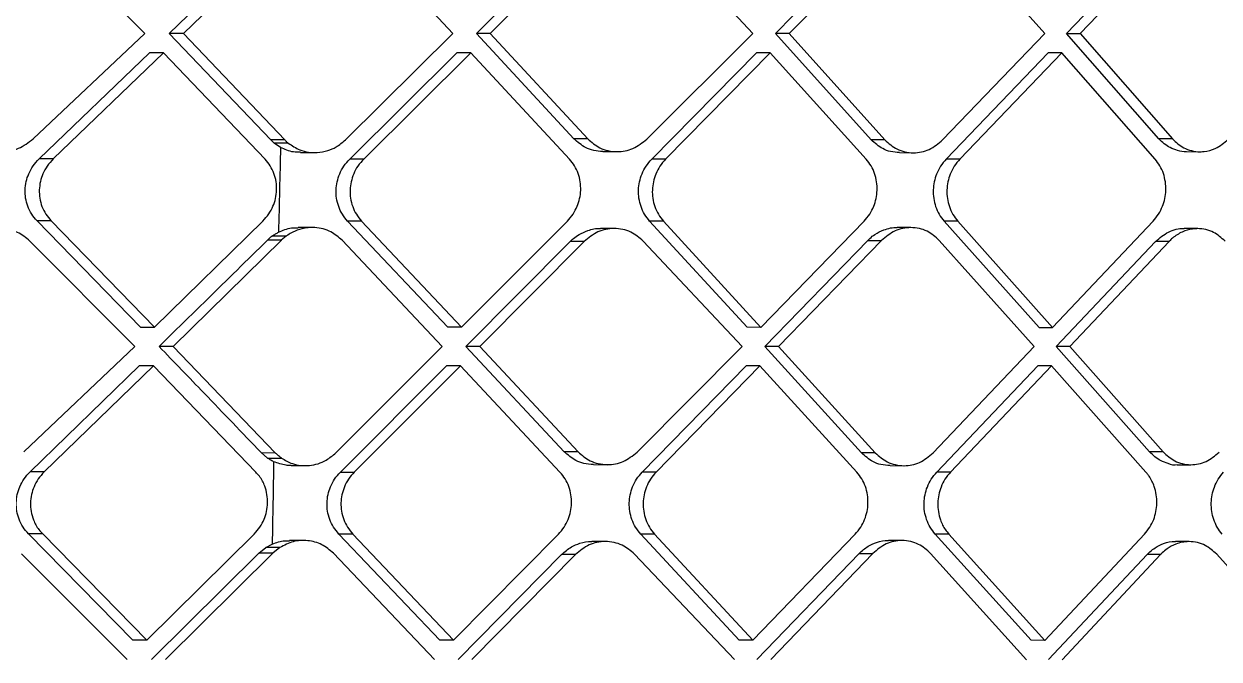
# Model space of a CAD drawing. Extents: x 525 to 609, y 649 to 778.
# Drawn here: x 534.702 to 536.066, y 718.494 to 719.219 of the extents above; entities that cross this region are included whole.
import ezdxf

# ---------------------------------------------------------------- set-up
doc = ezdxf.new("R2010")
doc.units = 0
doc.header["$MEASUREMENT"] = 0
doc.layers.add('1', color=4, linetype='Continuous')

# ---------------------------------------------------------------- blocks, each defined once
blk = doc.blocks.new('JETSETTER')
at = {"layer": '1', "color": 3, "linetype": 'Continuous', "lineweight": 25}
for p, q in [((9.713, 50.0833), (9.5942, 50.2036)), ((9.7408, 50.0833), (9.8655, 50.2044)), ((9.8815, 50.2043), (9.7569, 50.0832)), ((10.0643, 50.0832), (9.9509, 50.2043)), ((10.091, 50.0832), (10.2115, 50.2031)), ((10.2273, 50.2031), (10.1069, 50.0832)), ((10.4063, 50.0831), (10.2946, 50.2034)), ((10.4321, 50.0831), (10.5507, 50.2043)), ((10.5664, 50.2042), (10.4478, 50.0831)), ((10.7394, 50.0831), (10.6322, 50.2042)), ((10.7643, 50.0831), (10.8785, 50.2031)), ((10.8941, 50.203), (10.7798, 50.0831)), ((9.5855, 49.963), (9.713, 50.0832)), ((9.8564, 49.9621), (9.7408, 50.0833)), ((9.7569, 50.0832), (9.7408, 50.0833)), ((9.7569, 50.0832), (9.8724, 49.9621)), ((9.9417, 49.9621), (10.0643, 50.0832)), ((10.2022, 49.9632), (10.091, 50.0832)), ((10.1069, 50.0832), (10.091, 50.0832)), ((10.1069, 50.0832), (10.218, 49.9632)), ((10.2853, 49.9628), (10.4063, 50.0831)), ((10.5414, 49.962), (10.4321, 50.0831)), ((10.4478, 50.0831), (10.4321, 50.0831)), ((10.4478, 50.0831), (10.557, 49.9619)), ((10.6229, 49.9619), (10.7394, 50.0831)), ((10.8695, 49.9631), (10.7643, 50.0831)), ((10.7643, 50.0831), (10.7798, 50.0831)), ((10.7798, 50.0831), (10.8851, 49.9631)), ((9.5922, 49.9402), (9.718, 50.0613)), ((9.7341, 50.0612), (9.6084, 49.9402)), ((9.7341, 50.0612), (9.718, 50.0613)), ((9.85, 49.9401), (9.7341, 50.0613)), ((9.9466, 49.9401), (10.0689, 50.0612)), ((10.0847, 50.0612), (9.9625, 49.9401)), ((10.0847, 50.0612), (10.0689, 50.0612)), ((10.1972, 49.94), (10.0847, 50.0612)), ((10.2912, 49.94), (10.4105, 50.0611)), ((10.4262, 50.0611), (10.3069, 49.94)), ((10.4262, 50.0611), (10.4105, 50.0611)), ((10.5357, 49.94), (10.4262, 50.0611)), ((10.7432, 50.0611), (10.6269, 49.94)), ((10.7588, 50.0611), (10.6426, 49.9399)), ((10.7588, 50.0611), (10.7432, 50.0611)), ((10.8653, 49.9399), (10.7588, 50.0611)), ((9.8605, 49.9583), (9.8564, 49.9621)), ((9.8724, 49.9621), (9.8564, 49.9621)), ((9.8677, 49.9534), (9.8605, 49.9583)), ((9.8765, 49.9582), (9.8605, 49.9583)), ((10.218, 49.9632), (10.2022, 49.9632)), ((10.557, 49.9619), (10.5414, 49.962)), ((10.885, 49.9631), (10.8695, 49.9631)), ((9.6084, 49.9402), (9.5922, 49.9402)), ((9.8905, 49.9475), (9.9065, 49.9474)), ((9.9625, 49.9401), (9.9466, 49.9401)), ((10.2354, 49.9486), (10.2512, 49.9485)), ((10.3069, 49.94), (10.2912, 49.94)), ((10.5737, 49.9474), (10.5894, 49.9473)), ((10.6426, 49.9399), (10.627, 49.94)), ((10.901, 49.9485), (10.9165, 49.9484)), ((9.7078, 49.7483), (9.59, 49.8695)), ((9.6061, 49.8695), (9.59, 49.8695)), ((9.6061, 49.8695), (9.7239, 49.7483)), ((10.0583, 49.7482), (9.9442, 49.8694)), ((9.9601, 49.8694), (9.9442, 49.8694)), ((9.7239, 49.7483), (9.8476, 49.8694)), ((9.9039, 49.862), (9.8879, 49.8621)), ((9.9601, 49.8694), (10.0742, 49.7482)), ((10.0742, 49.7482), (10.1948, 49.8693)), ((10.2485, 49.8608), (10.2327, 49.8608)), ((10.3999, 49.7482), (10.2887, 49.8693)), ((10.3045, 49.8693), (10.2888, 49.8693)), ((10.3045, 49.8693), (10.4156, 49.7481)), ((10.4156, 49.7481), (10.5333, 49.8692)), ((10.5867, 49.8619), (10.5711, 49.8619)), ((10.6246, 49.8693), (10.7328, 49.7481)), ((10.6402, 49.8692), (10.6246, 49.8693)), ((10.6402, 49.8692), (10.7483, 49.7481)), ((10.7483, 49.7481), (10.863, 49.8692)), ((10.9139, 49.8607), (10.8984, 49.8607)), ((9.7013, 49.7263), (9.5817, 49.8466)), ((9.7451, 49.7263), (9.8686, 49.8474)), ((9.8686, 49.8474), (9.8526, 49.8474)), ((9.8739, 49.852), (9.8579, 49.852)), ((9.8739, 49.852), (9.8685, 49.8474)), ((10.0522, 49.7262), (9.9379, 49.8474)), ((10.0789, 49.7262), (10.1982, 49.8462)), ((10.214, 49.8461), (10.0948, 49.7262)), ((10.214, 49.8461), (10.1982, 49.8462)), ((10.3941, 49.7261), (10.2814, 49.8465)), ((10.42, 49.7262), (10.5375, 49.8473)), ((10.5531, 49.8472), (10.4357, 49.7261)), ((10.5375, 49.8473), (10.5531, 49.8473)), ((10.7274, 49.7261), (10.619, 49.8472)), ((10.7523, 49.7261), (10.8657, 49.8461)), ((10.8812, 49.8461), (10.7679, 49.7261)), ((10.8812, 49.8461), (10.8657, 49.8461)), ((9.7078, 49.7483), (9.7239, 49.7483)), ((10.0742, 49.7482), (10.0583, 49.7482)), ((10.4156, 49.7481), (10.3999, 49.7482)), ((10.7328, 49.7481), (10.7483, 49.7481)), ((9.5749, 49.606), (9.7013, 49.7263)), ((9.7451, 49.7263), (9.7291, 49.7263)), ((9.8615, 49.6051), (9.7451, 49.7263)), ((9.9309, 49.6051), (10.0522, 49.7262)), ((10.1912, 49.6062), (10.0789, 49.7262)), ((10.0948, 49.7262), (10.079, 49.7262)), ((10.0948, 49.7262), (10.207, 49.6062)), ((10.2743, 49.6058), (10.3941, 49.7261)), ((10.5304, 49.605), (10.42, 49.7262)), ((10.4357, 49.7261), (10.42, 49.7262)), ((10.4357, 49.7261), (10.546, 49.605)), ((10.612, 49.605), (10.7274, 49.7261)), ((10.8588, 49.6062), (10.7523, 49.7261)), ((10.7679, 49.7261), (10.7524, 49.7261)), ((10.7679, 49.7261), (10.8744, 49.6061)), ((9.5819, 49.5832), (9.7065, 49.7043)), ((9.7226, 49.7043), (9.5981, 49.5832)), ((9.7226, 49.7043), (9.7065, 49.7043)), ((9.8393, 49.5831), (9.7226, 49.7043)), ((9.9359, 49.5831), (10.057, 49.7042)), ((10.0729, 49.7042), (9.9518, 49.5831)), ((10.0729, 49.7042), (10.057, 49.7042)), ((10.1864, 49.583), (10.0729, 49.7042)), ((10.2803, 49.5831), (10.3986, 49.7042)), ((10.4143, 49.7041), (10.2961, 49.583)), ((10.4143, 49.7041), (10.3986, 49.7042)), ((10.5249, 49.583), (10.4143, 49.7041)), ((10.6162, 49.583), (10.7315, 49.7041)), ((10.7471, 49.7041), (10.6318, 49.583)), ((10.7471, 49.7041), (10.7315, 49.7041)), ((10.8548, 49.583), (10.7471, 49.7041)), ((9.8526, 49.5991), (9.8456, 49.6052)), ((9.8456, 49.6052), (9.8615, 49.6051)), ((9.8526, 49.5991), (9.8686, 49.5991)), ((10.207, 49.6062), (10.1912, 49.6062)), ((10.546, 49.605), (10.5304, 49.605)), ((10.8743, 49.6061), (10.8588, 49.6062)), ((9.5981, 49.5832), (9.5819, 49.5832)), ((9.8798, 49.5905), (9.8958, 49.5905)), ((9.9359, 49.5831), (9.9518, 49.5831)), ((10.2245, 49.5916), (10.2403, 49.5915)), ((10.5629, 49.5904), (10.5785, 49.5903)), ((10.8905, 49.5915), (10.906, 49.5915)), ((10.2961, 49.583), (10.2803, 49.5831)), ((10.6318, 49.583), (10.6162, 49.583)), ((9.699, 49.3914), (9.5802, 49.5125)), ((9.5964, 49.5125), (9.5802, 49.5125)), ((9.5964, 49.5125), (9.715, 49.3913)), ((9.715, 49.3913), (9.8376, 49.5124)), ((9.8939, 49.505), (9.8779, 49.5051)), ((10.0493, 49.3913), (9.9341, 49.5124)), ((9.9501, 49.5124), (9.9341, 49.5124)), ((9.9501, 49.5124), (10.0651, 49.3912)), ((10.0651, 49.3912), (10.1846, 49.5123)), ((10.2384, 49.5038), (10.2226, 49.5038)), ((10.3908, 49.3912), (10.2786, 49.5124)), ((10.2943, 49.5123), (10.2786, 49.5124)), ((10.2943, 49.5123), (10.4065, 49.3912)), ((10.4065, 49.3912), (10.5231, 49.5123)), ((10.5767, 49.5049), (10.561, 49.505)), ((10.7239, 49.3912), (10.6145, 49.5123)), ((10.6301, 49.5123), (10.6145, 49.5123)), ((10.6301, 49.5123), (10.7394, 49.3911)), ((10.7394, 49.3911), (10.8531, 49.5123)), ((10.9041, 49.5037), (10.8886, 49.5038)), ((9.6927, 49.3693), (9.5721, 49.4897)), ((9.7204, 49.3693), (9.8428, 49.4904)), ((9.8587, 49.4904), (9.7365, 49.3693)), ((9.8428, 49.4905), (9.8508, 49.497)), ((9.8587, 49.4904), (9.8428, 49.4904)), ((9.8508, 49.497), (9.8582, 49.5009)), ((9.8668, 49.4969), (9.8508, 49.497)), ((9.8668, 49.4969), (9.8587, 49.4904)), ((10.0434, 49.3692), (9.928, 49.4904)), ((10.0701, 49.3693), (10.1883, 49.4892)), ((10.2041, 49.4892), (10.086, 49.3692)), ((10.2041, 49.4892), (10.1883, 49.4892)), ((10.3853, 49.3692), (10.2714, 49.4895)), ((10.4111, 49.3692), (10.5276, 49.4903)), ((10.5432, 49.4903), (10.4268, 49.3692)), ((10.5276, 49.4903), (10.5432, 49.4903)), ((10.7187, 49.3691), (10.6091, 49.4903)), ((10.7437, 49.3692), (10.856, 49.4891)), ((10.8715, 49.4891), (10.7592, 49.3691)), ((10.8715, 49.4891), (10.856, 49.4891)), ((11.0436, 49.3691), (10.9355, 49.4894)), ((9.715, 49.3913), (9.699, 49.3914)), ((10.0651, 49.3912), (10.0493, 49.3913)), ((10.4065, 49.3912), (10.3908, 49.3912)), ((10.7394, 49.3911), (10.7239, 49.3912))]:
    blk.add_line(p, q, dxfattribs=at)
for points, knots in [([(9.5141, 49.9633), (9.5188, 49.9595), (9.5261, 49.9535), (9.5387, 49.9495), (9.5522, 49.948), (9.5693, 49.9509), (9.5801, 49.959), (9.5855, 49.963)], [0, 0, 0, 0, 0.227446, 0.358198, 0.500133, 0.750814, 1, 1, 1, 1]), ([(9.8677, 49.9534), (9.8673, 49.9372), (9.8665, 49.905), (9.8657, 49.8728), (9.8654, 49.8566)], [0, 0, 0, 0, 0.500036, 1, 1, 1, 1]), ([(9.8905, 49.9481), (9.8878, 49.948), (9.8798, 49.9476), (9.8725, 49.9511), (9.8677, 49.9534)], [0, 0, 0, 0, 0.339624, 1, 1, 1, 1]), ([(9.8724, 49.9621), (9.8731, 49.9613), (9.8744, 49.96), (9.8759, 49.9588), (9.8765, 49.9582)], [0, 0, 0, 0, 0.5591816, 1, 1, 1, 1]), ([(9.8765, 49.9582), (9.8807, 49.9554), (9.8907, 49.9487), (9.907, 49.9465), (9.921, 49.9492), (9.9321, 49.9539), (9.9383, 49.9591), (9.9417, 49.9621)], [0, 0, 0, 0, 0.213781, 0.4988032, 0.672678, 0.8142776, 1, 1, 1, 1]), ([(10.2354, 49.9486), (10.2319, 49.9488), (10.2251, 49.9493), (10.2133, 49.9535), (10.2065, 49.9595), (10.2022, 49.9632)], [0, 0, 0, 0, 0.289131, 0.554063, 1, 1, 1, 1]), ([(10.218, 49.9632), (10.2225, 49.9593), (10.2294, 49.9532), (10.2413, 49.9493), (10.254, 49.9478), (10.2702, 49.9508), (10.2803, 49.9588), (10.2853, 49.9628)], [0, 0, 0, 0, 0.231519, 0.361797, 0.501529, 0.75095, 1, 1, 1, 1]), ([(10.5737, 49.9474), (10.5703, 49.9476), (10.5637, 49.9481), (10.5522, 49.9523), (10.5456, 49.9582), (10.5414, 49.962)], [0, 0, 0, 0, 0.283771, 0.549241, 1, 1, 1, 1]), ([(10.557, 49.9619), (10.5614, 49.958), (10.5682, 49.952), (10.5798, 49.948), (10.5923, 49.9466), (10.6081, 49.9497), (10.618, 49.9579), (10.6229, 49.9619)], [0, 0, 0, 0, 0.232786, 0.362676, 0.501332, 0.750704, 1, 1, 1, 1]), ([(10.901, 49.9485), (10.901, 49.9485), (10.8976, 49.9478), (10.8911, 49.9497), (10.88, 49.9533), (10.8736, 49.9593), (10.8695, 49.9631)], [0, 0, 0, 0, 0.003864, 0.288814, 0.550078, 1, 1, 1, 1]), ([(10.885, 49.9631), (10.8891, 49.9593), (10.8956, 49.9533), (10.9068, 49.9493), (10.9132, 49.9484), (10.9166, 49.9484), (10.9167, 49.9484), (10.9171, 49.9484), (10.9186, 49.9485), (10.9244, 49.9489), (10.9357, 49.9517), (10.944, 49.9587), (10.9488, 49.9627)], [0, 0, 0, 0, 0.227011, 0.358117, 0.500719, 0.501317, 0.502382, 0.505886, 0.518544, 0.566229, 0.750753, 1, 1, 1, 1]), ([(9.5899, 49.8695), (9.5878, 49.872), (9.5835, 49.877), (9.5791, 49.886), (9.5766, 49.8954), (9.5758, 49.9081), (9.5788, 49.9209), (9.5852, 49.9326), (9.5898, 49.9376), (9.5922, 49.9402)], [0, 0, 0, 0, 0.129833, 0.256069, 0.379205, 0.499857, 0.736567, 0.86489, 1, 1, 1, 1]), ([(9.6084, 49.9402), (9.606, 49.9376), (9.6013, 49.9325), (9.595, 49.9209), (9.592, 49.9081), (9.5928, 49.8953), (9.5953, 49.8859), (9.5996, 49.877), (9.6039, 49.872), (9.6061, 49.8694)], [0, 0, 0, 0, 0.135143, 0.263468, 0.500075, 0.620632, 0.743842, 0.870122, 1, 1, 1, 1]), ([(9.8476, 49.8694), (9.8499, 49.872), (9.8545, 49.877), (9.8607, 49.8886), (9.8637, 49.9015), (9.8629, 49.9143), (9.8604, 49.9237), (9.8562, 49.9326), (9.8521, 49.9376), (9.85, 49.9401)], [0, 0, 0, 0, 0.133972, 0.261894, 0.499587, 0.621911, 0.74578, 0.871668, 1, 1, 1, 1]), ([(9.9442, 49.8694), (9.9421, 49.8719), (9.9379, 49.8769), (9.9337, 49.8859), (9.9313, 49.8953), (9.9306, 49.908), (9.9335, 49.9208), (9.9397, 49.9325), (9.9442, 49.9375), (9.9466, 49.9401)], [0, 0, 0, 0, 0.129307, 0.255646, 0.379419, 0.501103, 0.737149, 0.865216, 1, 1, 1, 1]), ([(9.9625, 49.9401), (9.9602, 49.9375), (9.9556, 49.9324), (9.9495, 49.9208), (9.9465, 49.908), (9.9472, 49.8953), (9.9497, 49.8858), (9.9538, 49.8769), (9.958, 49.8719), (9.9601, 49.8693)], [0, 0, 0, 0, 0.134744, 0.262813, 0.498878, 0.620392, 0.744259, 0.870651, 1, 1, 1, 1]), ([(10.1948, 49.8693), (10.1971, 49.8719), (10.2016, 49.8769), (10.2076, 49.8886), (10.2105, 49.9014), (10.2098, 49.9142), (10.2074, 49.9236), (10.2033, 49.9325), (10.1993, 49.9375), (10.1972, 49.94)], [0, 0, 0, 0, 0.133902, 0.261667, 0.498541, 0.621599, 0.745956, 0.871984, 1, 1, 1, 1]), ([(10.2887, 49.8693), (10.2867, 49.8718), (10.2826, 49.8768), (10.2786, 49.8858), (10.2762, 49.8952), (10.2755, 49.9079), (10.2784, 49.9207), (10.2844, 49.9323), (10.2889, 49.9374), (10.2911, 49.94)], [0, 0, 0, 0, 0.128789, 0.255051, 0.379107, 0.501357, 0.736918, 0.865051, 1, 1, 1, 1]), ([(10.3069, 49.94), (10.3046, 49.9374), (10.3002, 49.9323), (10.2942, 49.9206), (10.2913, 49.9078), (10.292, 49.8952), (10.2944, 49.8857), (10.2984, 49.8768), (10.3025, 49.8718), (10.3045, 49.8693)], [0, 0, 0, 0, 0.135074, 0.263317, 0.499032, 0.62103, 0.745088, 0.871311, 1, 1, 1, 1]), ([(10.5333, 49.8692), (10.5355, 49.8718), (10.5399, 49.8769), (10.5458, 49.8886), (10.5486, 49.9014), (10.5479, 49.9142), (10.5456, 49.9236), (10.5416, 49.9325), (10.5377, 49.9375), (10.5357, 49.94)], [0, 0, 0, 0, 0.134106, 0.26201, 0.498734, 0.622348, 0.746916, 0.872712, 1, 1, 1, 1]), ([(10.6269, 49.94), (10.6247, 49.9374), (10.6203, 49.9322), (10.6145, 49.9206), (10.611, 49.9046), (10.6134, 49.8885), (10.6186, 49.8768), (10.6226, 49.8718), (10.6246, 49.8693)], [0, 0, 0, 0, 0.135673, 0.264224, 0.499473, 0.745536, 0.871736, 1, 1, 1, 1]), ([(10.6426, 49.9399), (10.6403, 49.9373), (10.6359, 49.9322), (10.6301, 49.9205), (10.6266, 49.9045), (10.629, 49.8885), (10.6343, 49.8767), (10.6382, 49.8717), (10.6402, 49.8692)], [0, 0, 0, 0, 0.135728, 0.264373, 0.499805, 0.745576, 0.871777, 1, 1, 1, 1]), ([(10.863, 49.8692), (10.8652, 49.8718), (10.8694, 49.8769), (10.8752, 49.8886), (10.8786, 49.9047), (10.8762, 49.9208), (10.8711, 49.9325), (10.8672, 49.9375), (10.8653, 49.9399)], [0, 0, 0, 0, 0.134615, 0.262835, 0.499574, 0.747697, 0.873388, 1, 1, 1, 1]), ([(9.5817, 49.8466), (9.5772, 49.8503), (9.5699, 49.8562), (9.5574, 49.8602), (9.5446, 49.8616), (9.5312, 49.8593), (9.5201, 49.854), (9.5139, 49.8495), (9.5111, 49.8472), (9.5104, 49.8464), (9.5104, 49.8463)], [0, 0, 0, 0, 0.219544, 0.351918, 0.499258, 0.710377, 0.864328, 0.960896, 0.995563, 1, 1, 1, 1]), ([(9.8579, 49.852), (9.8593, 49.853), (9.8617, 49.8547), (9.8642, 49.856), (9.8654, 49.8566)], [0, 0, 0, 0, 0.5600938, 1, 1, 1, 1]), ([(9.8654, 49.8566), (9.8702, 49.8588), (9.8775, 49.862), (9.8852, 49.8616), (9.8879, 49.8615)], [0, 0, 0, 0, 0.658778, 1, 1, 1, 1]), ([(9.9379, 49.8474), (9.9338, 49.8509), (9.9248, 49.8586), (9.9082, 49.8628), (9.8932, 49.8614), (9.8829, 49.8576), (9.8773, 49.8543), (9.8748, 49.8526), (9.8741, 49.8522), (9.874, 49.852), (9.8739, 49.852), (9.8739, 49.852)], [0, 0, 0, 0, 0.226813, 0.5002, 0.715803, 0.871144, 0.965948, 0.990576, 0.997195, 0.999676, 1, 1, 1, 1]), ([(10.1982, 49.8462), (10.1994, 49.8473), (10.2024, 49.8502), (10.209, 49.8548), (10.2191, 49.8592), (10.2277, 49.8613), (10.2325, 49.8608), (10.2327, 49.8608)], [0, 0, 0, 0, 0.117903, 0.321469, 0.610496, 0.984574, 1, 1, 1, 1]), ([(10.2814, 49.8465), (10.2769, 49.8503), (10.2699, 49.8563), (10.2579, 49.8601), (10.2452, 49.8614), (10.2291, 49.8583), (10.2191, 49.8502), (10.214, 49.8461)], [0, 0, 0, 0, 0.232799, 0.362689, 0.501397, 0.750889, 1, 1, 1, 1]), ([(10.5375, 49.8473), (10.5377, 49.8476), (10.5385, 49.8483), (10.5411, 49.8508), (10.5467, 49.8551), (10.5569, 49.8601), (10.5659, 49.8625), (10.571, 49.8619), (10.5711, 49.8619)], [0, 0, 0, 0, 0.027723, 0.083096, 0.276331, 0.579435, 0.991791, 1, 1, 1, 1]), ([(10.619, 49.8472), (10.6146, 49.8512), (10.6078, 49.8573), (10.5962, 49.8612), (10.5838, 49.8625), (10.5679, 49.8595), (10.5581, 49.8513), (10.5531, 49.8473)], [0, 0, 0, 0, 0.234635, 0.364017, 0.501215, 0.750631, 1, 1, 1, 1]), ([(10.8657, 49.8461), (10.8705, 49.8501), (10.88, 49.858), (10.8923, 49.8614), (10.8982, 49.8607), (10.8984, 49.8607)], [0, 0, 0, 0, 0.494107, 0.987953, 1, 1, 1, 1]), ([(10.945, 49.8464), (10.9409, 49.8502), (10.9343, 49.8561), (10.9231, 49.86), (10.9161, 49.8608), (10.9109, 49.8606), (10.9051, 49.8601), (10.8957, 49.8573), (10.8871, 49.8518), (10.8825, 49.8475), (10.8813, 49.8462), (10.8812, 49.8461)], [0, 0, 0, 0, 0.228505, 0.359001, 0.500108, 0.526974, 0.577633, 0.749752, 0.930056, 0.992897, 1, 1, 1, 1]), ([(9.8526, 49.8474), (9.8296, 49.8248), (9.7885, 49.7844), (9.7472, 49.7441), (9.7291, 49.7263)], [0, 0, 0, 0, 0.559996, 1, 1, 1, 1]), ([(9.8579, 49.852), (9.8569, 49.8512), (9.855, 49.8498), (9.8533, 49.8481), (9.8526, 49.8474)], [0, 0, 0, 0, 0.560022, 1, 1, 1, 1]), ([(9.8456, 49.6052), (9.8239, 49.6278), (9.7852, 49.6682), (9.7462, 49.7086), (9.7291, 49.7263)], [0, 0, 0, 0, 0.5600058, 1, 1, 1, 1]), ([(9.8598, 49.5949), (9.8584, 49.5956), (9.856, 49.5969), (9.8537, 49.5984), (9.8526, 49.5991)], [0, 0, 0, 0, 0.5601044, 1, 1, 1, 1]), ([(9.8686, 49.5991), (9.8672, 49.6001), (9.8647, 49.6019), (9.8625, 49.6042), (9.8615, 49.6051)], [0, 0, 0, 0, 0.568756, 1, 1, 1, 1]), ([(9.8686, 49.599), (9.8727, 49.5967), (9.8825, 49.591), (9.9008, 49.5894), (9.9184, 49.5946), (9.9273, 49.6021), (9.9309, 49.6051)], [0, 0, 0, 0, 0.2074996, 0.5001137, 0.7984258, 1, 1, 1, 1]), ([(10.2245, 49.5916), (10.2209, 49.5919), (10.214, 49.5924), (10.2022, 49.5967), (10.1954, 49.6026), (10.1912, 49.6062)], [0, 0, 0, 0, 0.294805, 0.560862, 1, 1, 1, 1]), ([(10.207, 49.6062), (10.2114, 49.6024), (10.2183, 49.5963), (10.2302, 49.5924), (10.243, 49.5909), (10.2592, 49.5938), (10.2692, 49.6018), (10.2743, 49.6058)], [0, 0, 0, 0, 0.229376, 0.360147, 0.501399, 0.75096, 1, 1, 1, 1]), ([(10.5629, 49.5904), (10.5594, 49.5907), (10.5527, 49.5911), (10.5412, 49.5954), (10.5345, 49.6013), (10.5304, 49.605)], [0, 0, 0, 0, 0.289679, 0.556486, 1, 1, 1, 1]), ([(10.546, 49.605), (10.5504, 49.6011), (10.5572, 49.5951), (10.5689, 49.5911), (10.5814, 49.5897), (10.5973, 49.5927), (10.6071, 49.6009), (10.612, 49.605)], [0, 0, 0, 0, 0.230353, 0.360814, 0.501243, 0.75076, 1, 1, 1, 1]), ([(10.8905, 49.5915), (10.8905, 49.5915), (10.8872, 49.5899), (10.8805, 49.5931), (10.8693, 49.5962), (10.8629, 49.6023), (10.8588, 49.6062)], [0, 0, 0, 0, 0.000069, 0.29155, 0.555642, 1, 1, 1, 1]), ([(10.8743, 49.6061), (10.8786, 49.6023), (10.8852, 49.5962), (10.8964, 49.5923), (10.9085, 49.5908), (10.9239, 49.5937), (10.9335, 49.6018), (10.9382, 49.6058)], [0, 0, 0, 0, 0.231814, 0.361876, 0.501108, 0.750565, 1, 1, 1, 1]), ([(9.5802, 49.5125), (9.578, 49.5151), (9.5736, 49.52), (9.5692, 49.529), (9.5666, 49.5384), (9.5657, 49.5511), (9.5686, 49.564), (9.5749, 49.5756), (9.5795, 49.5807), (9.5819, 49.5832)], [0, 0, 0, 0, 0.130519, 0.257035, 0.380038, 0.500163, 0.737681, 0.865687, 1, 1, 1, 1]), ([(9.5981, 49.5832), (9.5957, 49.5806), (9.5911, 49.5756), (9.5848, 49.5639), (9.5819, 49.551), (9.5828, 49.5381), (9.5859, 49.5275), (9.5904, 49.5188), (9.5949, 49.5141), (9.5964, 49.5125)], [0, 0, 0, 0, 0.134328, 0.262309, 0.499687, 0.623977, 0.749384, 0.915956, 1, 1, 1, 1]), ([(9.8376, 49.5124), (9.8399, 49.515), (9.8444, 49.52), (9.8505, 49.5316), (9.8534, 49.5446), (9.8525, 49.5575), (9.8496, 49.5681), (9.8452, 49.5768), (9.8408, 49.5815), (9.8393, 49.5831)], [0, 0, 0, 0, 0.1331207, 0.2607123, 0.499433, 0.6242737, 0.7494371, 0.9164038, 1, 1, 1, 1]), ([(9.8598, 49.5949), (9.8596, 49.5793), (9.859, 49.5479), (9.8584, 49.5166), (9.8582, 49.5009)], [0, 0, 0, 0, 0.500017, 1, 1, 1, 1]), ([(9.8798, 49.5906), (9.8796, 49.5905), (9.8776, 49.5904), (9.8708, 49.5911), (9.8645, 49.5933), (9.8598, 49.5949)], [0, 0, 0, 0, 0.030497, 0.2834, 1, 1, 1, 1]), ([(9.9341, 49.5124), (9.932, 49.515), (9.9278, 49.52), (9.9235, 49.5289), (9.921, 49.5384), (9.9202, 49.5511), (9.923, 49.5639), (9.9291, 49.5755), (9.9336, 49.5806), (9.9359, 49.5831)], [0, 0, 0, 0, 0.130169, 0.256886, 0.380527, 0.501597, 0.738619, 0.866261, 1, 1, 1, 1]), ([(9.9518, 49.5831), (9.9495, 49.5805), (9.945, 49.5755), (9.9389, 49.5638), (9.9361, 49.551), (9.9369, 49.5383), (9.9395, 49.5289), (9.9437, 49.5199), (9.9479, 49.5149), (9.9501, 49.5124)], [0, 0, 0, 0, 0.133916, 0.261719, 0.498972, 0.61982, 0.7434, 0.869996, 1, 1, 1, 1]), ([(10.1846, 49.5123), (10.1869, 49.5149), (10.1913, 49.5199), (10.1973, 49.5316), (10.2, 49.5444), (10.1992, 49.5572), (10.1967, 49.5666), (10.1926, 49.5756), (10.1885, 49.5805), (10.1864, 49.583)], [0, 0, 0, 0, 0.132993, 0.26049, 0.498733, 0.620918, 0.74496, 0.87121, 1, 1, 1, 1]), ([(10.2786, 49.5124), (10.2765, 49.5149), (10.2724, 49.5199), (10.2682, 49.5288), (10.2658, 49.5382), (10.265, 49.5509), (10.2677, 49.5637), (10.2736, 49.5754), (10.2781, 49.5805), (10.2803, 49.5831)], [0, 0, 0, 0, 0.12945, 0.255861, 0.379515, 0.500807, 0.738002, 0.865929, 1, 1, 1, 1]), ([(10.2961, 49.583), (10.2938, 49.5804), (10.2894, 49.5754), (10.2835, 49.5637), (10.2807, 49.5509), (10.2816, 49.5382), (10.284, 49.5288), (10.2881, 49.5198), (10.2922, 49.5148), (10.2943, 49.5123)], [0, 0, 0, 0, 0.134046, 0.261939, 0.499047, 0.620273, 0.744035, 0.870512, 1, 1, 1, 1]), ([(10.5231, 49.5123), (10.5253, 49.5149), (10.5297, 49.5199), (10.5355, 49.5316), (10.5389, 49.5476), (10.5363, 49.5638), (10.5309, 49.5755), (10.5269, 49.5805), (10.5249, 49.583)], [0, 0, 0, 0, 0.133186, 0.260895, 0.499507, 0.745458, 0.871677, 1, 1, 1, 1]), ([(10.6145, 49.5123), (10.6125, 49.5148), (10.6085, 49.5198), (10.6031, 49.5316), (10.6005, 49.5476), (10.6039, 49.5636), (10.6097, 49.5753), (10.614, 49.5804), (10.6162, 49.583)], [0, 0, 0, 0, 0.129193, 0.25573, 0.500551, 0.737575, 0.865682, 1, 1, 1, 1]), ([(10.6318, 49.583), (10.6296, 49.5804), (10.6253, 49.5753), (10.6195, 49.5636), (10.6169, 49.5507), (10.6177, 49.5379), (10.6204, 49.5274), (10.6246, 49.5187), (10.6287, 49.5139), (10.6301, 49.5123)], [0, 0, 0, 0, 0.134342, 0.262456, 0.499519, 0.624249, 0.749539, 0.914807, 1, 1, 1, 1]), ([(10.8531, 49.5123), (10.8552, 49.5148), (10.8595, 49.5199), (10.8651, 49.5316), (10.8678, 49.5445), (10.8669, 49.5573), (10.8642, 49.5681), (10.8602, 49.5761), (10.8566, 49.5811), (10.8552, 49.5825), (10.8548, 49.583)], [0, 0, 0, 0, 0.133108, 0.260764, 0.499027, 0.624479, 0.749568, 0.924946, 0.975016, 1, 1, 1, 1]), ([(10.9417, 49.5123), (10.9398, 49.5148), (10.9359, 49.5198), (10.9307, 49.5315), (10.9282, 49.5476), (10.9314, 49.5636), (10.937, 49.5753), (10.9413, 49.5804), (10.9434, 49.583)], [0, 0, 0, 0, 0.12864, 0.254997, 0.500326, 0.736828, 0.865173, 1, 1, 1, 1]), ([(9.8582, 49.5009), (9.8629, 49.5028), (9.8694, 49.5053), (9.8761, 49.5047), (9.8779, 49.5046)], [0, 0, 0, 0, 0.728172, 1, 1, 1, 1]), ([(9.928, 49.4904), (9.9238, 49.494), (9.9152, 49.5014), (9.8988, 49.5056), (9.8818, 49.5048), (9.8718, 49.4996), (9.8668, 49.4969)], [0, 0, 0, 0, 0.248279, 0.498785, 0.750151, 1, 1, 1, 1]), ([(10.1883, 49.4892), (10.1918, 49.4923), (10.1982, 49.4978), (10.2099, 49.5024), (10.218, 49.5043), (10.2224, 49.5038), (10.2226, 49.5038)], [0, 0, 0, 0, 0.358684, 0.639045, 0.986303, 1, 1, 1, 1]), ([(10.2714, 49.4895), (10.2669, 49.4933), (10.2599, 49.4993), (10.248, 49.5031), (10.2352, 49.5045), (10.2191, 49.5014), (10.2091, 49.4932), (10.2041, 49.4892)], [0, 0, 0, 0, 0.230732, 0.361099, 0.501237, 0.750876, 1, 1, 1, 1]), ([(10.5276, 49.4903), (10.5309, 49.4933), (10.5369, 49.4987), (10.5484, 49.5035), (10.5565, 49.5055), (10.561, 49.5049), (10.561, 49.5049)], [0, 0, 0, 0, 0.341793, 0.628943, 0.993078, 1, 1, 1, 1]), ([(10.6091, 49.4903), (10.6048, 49.4942), (10.5979, 49.5002), (10.5863, 49.5042), (10.5738, 49.5056), (10.5579, 49.5025), (10.5481, 49.4944), (10.5432, 49.4903)], [0, 0, 0, 0, 0.232414, 0.362321, 0.501132, 0.750678, 1, 1, 1, 1]), ([(10.856, 49.4891), (10.857, 49.4902), (10.8599, 49.493), (10.866, 49.4976), (10.8756, 49.5022), (10.8839, 49.5043), (10.8885, 49.5037), (10.8886, 49.5037)], [0, 0, 0, 0, 0.113346, 0.315947, 0.607553, 0.987868, 1, 1, 1, 1]), ([(10.9355, 49.4894), (10.9313, 49.4931), (10.9248, 49.499), (10.9135, 49.503), (10.9021, 49.5043), (10.8899, 49.502), (10.88, 49.4966), (10.8747, 49.4922), (10.8723, 49.49), (10.8717, 49.4893), (10.8716, 49.4891), (10.8715, 49.4891)], [0, 0, 0, 0, 0.225103, 0.356511, 0.5002, 0.714224, 0.869062, 0.964371, 0.989667, 0.998805, 1, 1, 1, 1])]:
    blk.add_open_spline(points, degree=3, knots=knots, dxfattribs=at)

msp = doc.modelspace()

# ---------------------------------------------------------------- block references
at = {"layer": '1'}
msp.add_blockref('JETSETTER', (525.1273, 669.1243), dxfattribs=at)

doc.saveas('drawing.dxf')
